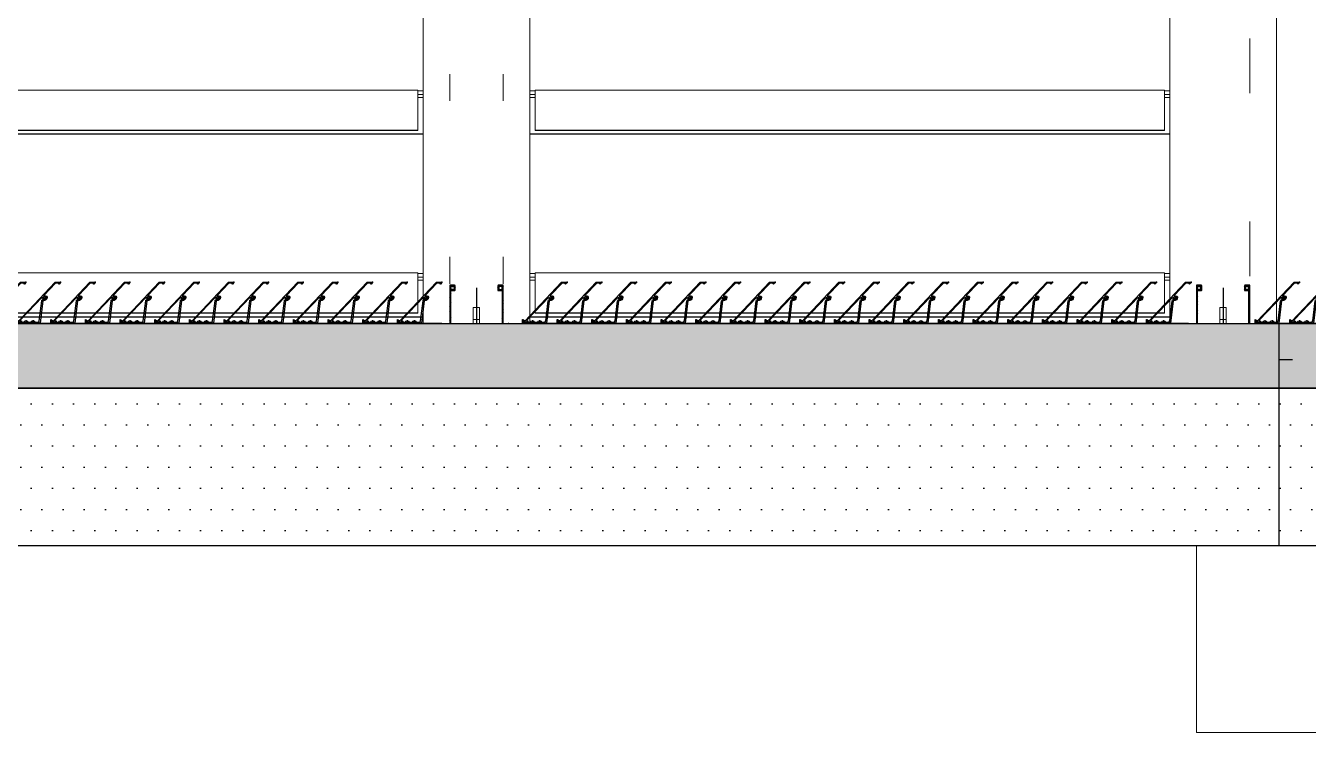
# Model space of a CAD drawing. Header units: millimetres. Extents: x 3774 to 718460, y -768339 to 192544.
# Drawn here: x 374401 to 376807, y -721659 to -720333 of the extents above; entities that cross this region are included whole.
import ezdxf

# ---------------------------------------------------------------- set-up
doc = ezdxf.new("R2010")
doc.units = ezdxf.units.MM
doc.set_wipeout_variables(frame=1)
for name, pattern in [('CENTER', [50.8, 31.75, -6.35, 6.35, -6.35]), ('XKITLINE00', [0]), ('XKITLINE02', [4, 2, -2])]:
    doc.linetypes.add(name, pattern=pattern)
for name, color, linetype in [('010 - ASPG_ACCESSORIES_MAIN_COLOR_1', 7, 'Continuous'), ('010 - ASPG_EXTR_DEF_SUB', 7, 'Continuous'), ('010 - ASPG_EXTR_MAIN_COLOR_2', 7, 'Continuous'), ('010 - ASPG_FASTERN_DEF_SUB', 7, 'Continuous'), ('010 - ASPG_FLASHING_MAIN_COLOR_2', 7, 'Continuous'), ('010 - ASPG_FLASHING_MAIN_COLOR_4', 7, 'Continuous'), ('010 - ASPG_FLASHING_WIPEOUT_', 7, 'Continuous'), ('010 - ASPG_FRAMING_CUT_COLOR_4', 7, 'Continuous'), ('010 - ASPG_FRAMING_DEF_SUB', 7, 'Continuous'), ('010 - ASPG_FRAMING_HATCH_', 7, 'Continuous'), ('010 - ASPG_FRAMING_MAIN_COLOR_2', 7, 'Continuous'), ('010 - ASPG_FRAMING_SUB_COLOR_2', 7, 'Continuous'), ('010 - ASPG_FRAMING_WIPEOUT_', 7, 'Continuous'), ('BOLT & SCREW', 7, 'Continuous'), ('Center Line', 7, 'CENTER')]:
    doc.layers.add(name, color=color, linetype=linetype)
for name, color, linetype, lineweight in [('12-GRID', 7, 'CENTER', 13), ('A-CANOPY', 7, 'Continuous', 25), ('Bolt', 7, 'Continuous', 0), ('Part', 7, 'Continuous', 0), ('SCREW', 7, 'Continuous', 5)]:
    doc.layers.add(name, color=color, linetype=linetype, lineweight=lineweight)
pattern_1 = [(270, (1257419.24324, -520041.6224), (0.65495992507, -1.1344238721), [0.7562825814, -1.5125651628]), (30, (1257419.24324, -520041.6224), (0.65495992936, 1.1344238696), [0.7562825814, -1.5125651628]), (330, (1257419.24324, -520041.6224), (1.30991985442, -2.48e-09), [-1.5125651628, 0.7562825814])]
pattern_2 = [(315, (1257419.4929, -520021.6224), (1.3369313545, 1.3369313545), []), (45, (1257419.4929, -520021.6224), (-1.3369313545, 1.3369313545), [])]
pattern_3 = [(270, (1257419.4425, -520043.9224), (0.65495992507, -1.1344238721), [0.7562825814, -1.5125651628]), (30, (1257419.4425, -520043.9224), (0.65495992936, 1.1344238696), [0.7562825814, -1.5125651628]), (330, (1257419.4425, -520043.9224), (1.30991985442, -2.48e-09), [-1.5125651628, 0.7562825814])]
pattern_4 = [(315, (1257419.1929, -520023.9224), (1.3369313545, 1.3369313545), []), (45, (1257419.1929, -520023.9224), (-1.3369313545, 1.3369313545), [])]
pattern_5 = [(0, (0, 0), (3.96875, 7.9375), [0, -7.9375])]
pattern_6 = [(0, (0, 0), (19.84375, 39.6875), [0, -39.6875])]

# ---------------------------------------------------------------- blocks, each defined once
blk = doc.blocks.new('*A302912')
at = {"layer": 'Part', "color": 7, "linetype": 'XKITLINE00', "lineweight": 0}
for p, q in [((1986.679922, -58.296001), (1985.879922, -58.296001)), ((1985.879922, -58.296001), (1985.879922, -58.360001)), ((1986.679922, -58.360001), (1986.679922, -58.296001)), ((1985.879922, -58.360001), (1986.255922, -58.360001)), ((1986.255922, -58.360001), (1986.255922, -59.032001)), ((1986.303922, -58.360001), (1986.679922, -58.360001)), ((1986.303922, -59.032001), (1986.303922, -58.360001)), ((1986.255922, -59.032001), (1985.879922, -59.032001)), ((1985.879922, -59.032001), (1985.879922, -59.096001)), ((1986.679922, -59.032001), (1986.303922, -59.032001)), ((1986.679922, -59.096001), (1986.679922, -59.032001)), ((1985.879922, -59.096001), (1986.679922, -59.096001))]:
    blk.add_line(p, q, dxfattribs=at)
blk = doc.blocks.new('*A322914')
at = {"layer": 'A-CANOPY', "color": 7, "linetype": 'XKITLINE00', "lineweight": 0}
for p, q in [((1978.683035, -55.608485), (1978.760005, -55.608485)), ((1978.760005, -55.598018), (1988.200005, -55.598018)), ((1978.760005, -56.201382), (1978.760005, -55.598018)), ((1988.200005, -55.598018), (1988.200005, -56.201382)), ((1988.200005, -55.608485), (1988.283035, -55.608485)), ((1978.683035, -55.660414), (1978.760005, -55.660414)), ((1978.683035, -55.708563), (1978.760005, -55.708563)), ((1988.200005, -55.660414), (1988.283035, -55.660414)), ((1988.200005, -55.708563), (1988.283035, -55.708563)), ((1978.683035, -56.255812), (1988.283035, -56.255812)), ((1978.683035, -56.259999), (1988.283035, -56.259999)), ((1978.760005, -56.197195), (1988.200005, -56.197195)), ((1988.200005, -56.201382), (1978.760005, -56.201382))]:
    blk.add_line(p, q, dxfattribs=at)
blk = doc.blocks.new('*A332915')
at = {"layer": 'A-CANOPY', "color": 7, "linetype": 'XKITLINE00', "lineweight": 0}
for p, q in [((1966.683035, -55.608485), (1966.760005, -55.608485)), ((1966.760005, -55.598018), (1977.000005, -55.598018)), ((1966.760005, -56.201382), (1966.760005, -55.598018)), ((1977.000005, -55.598018), (1977.000005, -56.201382)), ((1977.000005, -55.608485), (1977.083035, -55.608485)), ((1966.683035, -55.660414), (1966.760005, -55.660414)), ((1966.683035, -55.708563), (1966.760005, -55.708563)), ((1977.000005, -55.660414), (1977.083035, -55.660414)), ((1977.000005, -55.708563), (1977.083035, -55.708563)), ((1966.683035, -56.255812), (1977.083035, -56.255812)), ((1966.683035, -56.259999), (1977.083035, -56.259999)), ((1966.760005, -56.197195), (1977.000005, -56.197195)), ((1977.000005, -56.201382), (1966.760005, -56.201382))]:
    blk.add_line(p, q, dxfattribs=at)
blk = doc.blocks.new('*A342916')
at = {"layer": 'A-CANOPY', "color": 7, "linetype": 'XKITLINE00', "lineweight": 0}
for p, q in [((1966.683035, -52.864325), (1966.760005, -52.864325)), ((1966.760005, -52.853858), (1977.000005, -52.853858)), ((1966.760005, -53.457222), (1966.760005, -52.853858)), ((1977.000005, -52.853858), (1977.000005, -53.457222)), ((1977.000005, -52.864325), (1977.083035, -52.864325)), ((1966.683035, -52.916254), (1966.760005, -52.916254)), ((1966.683035, -52.964403), (1966.760005, -52.964403)), ((1977.000005, -52.916254), (1977.083035, -52.916254)), ((1977.000005, -52.964403), (1977.083035, -52.964403)), ((1966.760005, -53.453035), (1977.000005, -53.453035)), ((1977.000005, -53.457222), (1966.760005, -53.457222)), ((1966.683035, -53.511652), (1977.083035, -53.511652)), ((1966.683035, -53.515839), (1977.083035, -53.515839))]:
    blk.add_line(p, q, dxfattribs=at)
blk = doc.blocks.new('*A352917')
at = {"layer": 'A-CANOPY', "color": 7, "linetype": 'XKITLINE00', "lineweight": 0}
for p, q in [((1978.683035, -52.864325), (1978.760005, -52.864325)), ((1978.760005, -52.853858), (1988.200005, -52.853858)), ((1978.760005, -53.457222), (1978.760005, -52.853858)), ((1988.200005, -52.853858), (1988.200005, -53.457222)), ((1988.200005, -52.864325), (1988.283035, -52.864325)), ((1978.683035, -52.916254), (1978.760005, -52.916254)), ((1978.683035, -52.964403), (1978.760005, -52.964403)), ((1988.200005, -52.916254), (1988.283035, -52.916254)), ((1988.200005, -52.964403), (1988.283035, -52.964403)), ((1978.760005, -53.453035), (1988.200005, -53.453035)), ((1988.200005, -53.457222), (1978.760005, -53.457222)), ((1978.683035, -53.511652), (1988.283035, -53.511652)), ((1978.683035, -53.515839), (1988.283035, -53.515839))]:
    blk.add_line(p, q, dxfattribs=at)
blk = doc.blocks.new('*A362918')
at = {"layer": 'A-CANOPY', "color": 7, "linetype": 'XKITLINE00', "lineweight": 0}
for p, q in [((1977.832005, -57.095988), (1977.832005, -56.115017)), ((1977.832005, -56.115017), (1977.928005, -56.115017)), ((1977.928005, -56.115017), (1977.928005, -57.095988)), ((1977.832005, -56.295988), (1977.928005, -56.295988))]:
    blk.add_line(p, q, dxfattribs=at)
blk = doc.blocks.new('*A372919')
at = {"layer": 'A-CANOPY', "color": 7, "linetype": 'XKITLINE00', "lineweight": 0}
for p, q in [((1976.799973, -57.295988), (1976.799973, -57.095988)), ((1976.799973, -57.095988), (1978.959973, -57.095988)), ((1978.959973, -57.295988), (1978.959973, -57.095988))]:
    blk.add_line(p, q, dxfattribs=at)
blk = doc.blocks.new('*A382920')
at = {"layer": 'A-CANOPY'}
for points in [[(1977.204, -57.296), (1977.204, -57.096), (1977.356, -57.096), (1977.356, -57.296)], [(1978.404, -57.296), (1978.404, -57.096), (1978.556, -57.096), (1978.556, -57.296)], [(1977.204, -58.896), (1977.204, -58.848), (1977.356, -58.848), (1977.356, -58.896)], [(1978.404, -58.896), (1978.404, -58.848), (1978.556, -58.848), (1978.556, -58.896)]]:
    blk.add_hatch(color=7, dxfattribs=at).paths.add_polyline_path(points, flags=17)
at = {"layer": 'A-CANOPY', "color": 7, "linetype": 'XKITLINE00', "lineweight": 0}
for p, q in [((1977.28, -58.98), (1977.28, -56.816)), ((1978.48, -58.98), (1978.48, -56.816)), ((1977.204, -57.296), (1977.204, -57.096)), ((1977.356, -57.296), (1977.356, -57.096)), ((1978.404, -57.296), (1978.404, -57.096)), ((1978.556, -57.296), (1978.556, -57.096)), ((1977.204, -58.896), (1977.204, -58.848)), ((1977.356, -58.896), (1977.356, -58.848)), ((1978.404, -58.896), (1978.404, -58.848)), ((1978.556, -58.896), (1978.556, -58.848))]:
    blk.add_line(p, q, dxfattribs=at)
at = {"layer": 'A-CANOPY', "color": 7, "linetype": 'XKITLINE02', "lineweight": 0}
for p, q in [((1977.28, -58.98), (1977.28, -56.816)), ((1978.48, -58.98), (1978.48, -56.816)), ((1977.204, -57.296), (1977.204, -57.096)), ((1977.356, -57.296), (1977.356, -57.096)), ((1978.404, -57.296), (1978.404, -57.096)), ((1978.556, -57.296), (1978.556, -57.096)), ((1977.204, -58.896), (1977.204, -58.848)), ((1977.356, -58.896), (1977.356, -58.848)), ((1978.404, -58.896), (1978.404, -58.848)), ((1978.556, -58.896), (1978.556, -58.848))]:
    blk.add_line(p, q, dxfattribs=at)
blk = doc.blocks.new('*A392921')
at = {"layer": 'A-CANOPY', "color": 7, "linetype": 'XKITLINE02', "lineweight": 0}
for p, q in [((1978.280005, -55.738488), (1978.280005, -55.355646)), ((1978.280005, -55.759283), (1978.280005, -55.376441))]:
    blk.add_line(p, q, dxfattribs=at)
blk = doc.blocks.new('*A402922')
at = {"layer": 'A-CANOPY', "color": 7, "linetype": 'XKITLINE02', "lineweight": 0}
for p, q in [((1977.479995, -55.738488), (1977.479995, -55.355646)), ((1977.479995, -55.759283), (1977.479995, -55.376441))]:
    blk.add_line(p, q, dxfattribs=at)
blk = doc.blocks.new('*A412923')
at = {"layer": 'A-CANOPY', "color": 7, "linetype": 'XKITLINE02', "lineweight": 0}
for p, q in [((1977.479995, -52.994328), (1977.479995, -52.611486)), ((1977.479995, -53.015123), (1977.479995, -52.632281))]:
    blk.add_line(p, q, dxfattribs=at)
blk = doc.blocks.new('*A422924')
at = {"layer": 'A-CANOPY', "color": 7, "linetype": 'XKITLINE02', "lineweight": 0}
for p, q in [((1978.280005, -52.994328), (1978.280005, -52.611486)), ((1978.280005, -53.015123), (1978.280005, -52.632281))]:
    blk.add_line(p, q, dxfattribs=at)
blk = doc.blocks.new('*A432925')
at = {"layer": 'A-CANOPY', "color": 7, "linetype": 'XKITLINE00', "lineweight": 0}
for p, q in [((1989.032005, -57.095988), (1989.032005, -56.115017)), ((1989.032005, -56.115017), (1989.128005, -56.115017)), ((1989.128005, -56.115017), (1989.128005, -57.095988)), ((1989.032005, -56.295988), (1989.128005, -56.295988))]:
    blk.add_line(p, q, dxfattribs=at)
blk = doc.blocks.new('*A442926')
at = {"layer": 'A-CANOPY', "color": 7, "linetype": 'XKITLINE00', "lineweight": 0}
for p, q in [((1987.999973, -57.295988), (1987.999973, -57.095988)), ((1987.999973, -57.095988), (1990.159973, -57.095988)), ((1990.159973, -57.295988), (1990.159973, -57.095988))]:
    blk.add_line(p, q, dxfattribs=at)
blk = doc.blocks.new('*A452927')
at = {"layer": 'A-CANOPY'}
for points in [[(1988.404, -57.296), (1988.404, -57.096), (1988.556, -57.096), (1988.556, -57.296)], [(1989.604, -57.296), (1989.604, -57.096), (1989.756, -57.096), (1989.756, -57.296)], [(1988.404, -58.896), (1988.404, -58.848), (1988.556, -58.848), (1988.556, -58.896)], [(1989.604, -58.896), (1989.604, -58.848), (1989.756, -58.848), (1989.756, -58.896)]]:
    blk.add_hatch(color=7, dxfattribs=at).paths.add_polyline_path(points, flags=17)
at = {"layer": 'A-CANOPY', "color": 7, "linetype": 'XKITLINE00', "lineweight": 0}
for p, q in [((1988.48, -58.98), (1988.48, -56.816)), ((1989.68, -58.98), (1989.68, -56.816)), ((1988.404, -57.296), (1988.404, -57.096)), ((1988.556, -57.296), (1988.556, -57.096)), ((1989.604, -57.296), (1989.604, -57.096)), ((1989.756, -57.296), (1989.756, -57.096)), ((1988.404, -58.896), (1988.404, -58.848)), ((1988.556, -58.896), (1988.556, -58.848)), ((1989.604, -58.896), (1989.604, -58.848)), ((1989.756, -58.896), (1989.756, -58.848))]:
    blk.add_line(p, q, dxfattribs=at)
at = {"layer": 'A-CANOPY', "color": 7, "linetype": 'XKITLINE02', "lineweight": 0}
for p, q in [((1988.48, -58.98), (1988.48, -56.816)), ((1989.68, -58.98), (1989.68, -56.816)), ((1988.404, -57.296), (1988.404, -57.096)), ((1988.556, -57.296), (1988.556, -57.096)), ((1989.604, -57.296), (1989.604, -57.096)), ((1989.756, -57.296), (1989.756, -57.096)), ((1988.404, -58.896), (1988.404, -58.848)), ((1988.556, -58.896), (1988.556, -58.848)), ((1989.604, -58.896), (1989.604, -58.848)), ((1989.756, -58.896), (1989.756, -58.848))]:
    blk.add_line(p, q, dxfattribs=at)
blk = doc.blocks.new('*A462928')
at = {"layer": 'A-CANOPY', "color": 7, "linetype": 'XKITLINE02', "lineweight": 0}
for p, q in [((1989.479995, -55.623222), (1989.479995, -54.824304)), ((1989.479995, -55.644017), (1989.479995, -54.845099))]:
    blk.add_line(p, q, dxfattribs=at)
blk = doc.blocks.new('*A472929')
at = {"layer": 'A-CANOPY', "color": 7, "linetype": 'XKITLINE02', "lineweight": 0}
for p, q in [((1989.479995, -52.879062), (1989.479995, -52.080144)), ((1989.479995, -52.899857), (1989.479995, -52.100939))]:
    blk.add_line(p, q, dxfattribs=at)
blk = doc.blocks.new('*A1423024')
at = {"layer": 'A-CANOPY', "color": 7, "linetype": 'XKITLINE00', "lineweight": 0}
for p, q in [((1988.283035, -57.095988), (1988.283035, -43.26704)), ((1989.883035, -43.26704), (1988.283035, -43.26704)), ((1989.883035, -57.095988), (1989.883035, -43.26704))]:
    blk.add_line(p, q, dxfattribs=at)
blk = doc.blocks.new('*A1433025')
at = {"layer": 'A-CANOPY', "color": 7, "linetype": 'XKITLINE00', "lineweight": 0}
for p, q in [((1977.083035, -57.095988), (1977.083035, -43.26704)), ((1978.683035, -43.26704), (1977.083035, -43.26704)), ((1978.683035, -57.095988), (1978.683035, -43.26704))]:
    blk.add_line(p, q, dxfattribs=at)
blk = doc.blocks.new('*A4953377')
at = {"layer": 'Part', "color": 7, "linetype": 'XKITLINE00', "lineweight": 0}
for p, q in [((1991.08, -58.895973), (1988.68, -58.895973)), ((1988.68, -58.895973), (1988.68, -62.495973)), ((1991.08, -62.495973), (1991.08, -58.895973)), ((1988.68, -62.495973), (1991.08, -62.495973))]:
    blk.add_line(p, q, dxfattribs=at)
blk = doc.blocks.new('*A5313413')
at = {"layer": 'Part', "color": 7, "linetype": 'XKITLINE00', "lineweight": 0}
for p, q in [((2000.839999, -57.295994), (1967.240007, -57.296001)), ((1967.240007, -57.360001), (2000.839999, -57.359994)), ((1967.240007, -58.232001), (2000.84, -58.231994)), ((1969.879922, -58.296), (1985.879922, -58.295997)), ((1986.679922, -58.295997), (1998.679922, -58.295994))]:
    blk.add_line(p, q, dxfattribs=at)
blk = doc.blocks.new('*A5453427')
at = {"layer": 'Part', "color": 7, "linetype": 'XKITLINE00', "lineweight": 0}
for p, q in [((1985.399922, -58.295997), (1985.399922, -59.176001)), ((1987.159922, -59.176001), (1987.159922, -58.295997)), ((1985.399922, -59.176001), (1987.159922, -59.176001))]:
    blk.add_line(p, q, dxfattribs=at)
blk = doc.blocks.new('*A5463428')
at = {"layer": 'Part', "color": 7, "linetype": 'XKITLINE00', "lineweight": 0}
for p, q in [((1985.239922, -59.336001), (1985.239922, -58.295997)), ((1987.319922, -58.295997), (1987.319922, -59.336001)), ((1985.399922, -59.176001), (1985.239922, -59.336001)), ((1987.319922, -59.336001), (1987.159922, -59.176001)), ((1987.319922, -59.336001), (1985.239922, -59.336001))]:
    blk.add_line(p, q, dxfattribs=at)
blk = doc.blocks.new('*A5473429')
at = {"layer": 'Part', "color": 7, "linetype": 'XKITLINE00', "lineweight": 0}
for p, q in [((1986.783922, -58.456001), (1986.303922, -58.456001)), ((1986.343922, -58.936001), (1986.343922, -58.456001)), ((1986.783922, -58.936001), (1986.783922, -58.456001)), ((1986.303922, -58.936001), (1986.783922, -58.936001))]:
    blk.add_line(p, q, dxfattribs=at)
blk = doc.blocks.new('*A5483430')
at = {"layer": 'Bolt'}
for points in [[(1986.256, -58.64), (1986.304, -58.64), (1986.304, -58.752), (1986.256, -58.752)], [(1986.304, -58.54), (1986.344, -58.54), (1986.344, -58.852), (1986.304, -58.852)]]:
    blk.add_hatch(color=7, dxfattribs=at).paths.add_polyline_path(points, flags=17)
at = {"layer": 'Bolt', "color": 7, "linetype": 'XKITLINE00', "lineweight": 0}
for p, q in [((1986.256, -58.64), (1986.304, -58.64)), ((1986.304, -58.54), (1986.344, -58.54)), ((1986.193, -58.696), (1986.536, -58.696)), ((1986.256, -58.752), (1986.304, -58.752)), ((1986.304, -58.852), (1986.344, -58.852))]:
    blk.add_line(p, q, dxfattribs=at)
blk = doc.blocks.new('*A5493431')
at = {"layer": 'Bolt'}
for points in [[(1985.661, -58.868), (1985.64, -58.872), (1985.618, -58.868), (1985.6, -58.856), (1985.588, -58.837), (1985.584, -58.816), (1985.584, -58.576), (1985.588, -58.555), (1985.6, -58.536), (1985.618, -58.524), (1985.64, -58.52), (1985.661, -58.524), (1985.68, -58.536), (1985.692, -58.555), (1985.696, -58.576), (1985.696, -58.816), (1985.692, -58.837), (1985.68, -58.856)], [(1986.941, -58.868), (1986.92, -58.872), (1986.898, -58.868), (1986.88, -58.856), (1986.868, -58.837), (1986.864, -58.816), (1986.864, -58.576), (1986.868, -58.555), (1986.88, -58.536), (1986.898, -58.524), (1986.92, -58.52), (1986.941, -58.524), (1986.96, -58.536), (1986.972, -58.555), (1986.976, -58.576), (1986.976, -58.816), (1986.972, -58.837), (1986.96, -58.856)]]:
    blk.add_hatch(color=7, dxfattribs=at).paths.add_polyline_path(points, flags=17)
at = {"layer": 'Bolt', "color": 7, "linetype": 'XKITLINE00', "lineweight": 0}
for p, q in [((1985.64, -58.584), (1985.64, -58.808)), ((1986.92, -58.584), (1986.92, -58.808)), ((1985.752, -58.696), (1985.528, -58.696)), ((1987.032, -58.696), (1986.808, -58.696))]:
    blk.add_line(p, q, dxfattribs=at)
blk = doc.blocks.new('*A5513433')
at = {"layer": 'Bolt'}
for points in [[(1985.985, -57.805), (1985.988, -57.795), (1985.993, -57.785), (1986, -57.776), (1986.009, -57.769), (1986.018, -57.764), (1986.029, -57.761), (1986.04, -57.76), (1986.051, -57.761), (1986.061, -57.764), (1986.071, -57.769), (1986.08, -57.776), (1986.086, -57.785), (1986.092, -57.795), (1986.095, -57.805), (1986.096, -57.816), (1986.095, -57.827), (1986.092, -57.837), (1986.086, -57.847), (1986.08, -57.856), (1986.071, -57.863), (1986.061, -57.868), (1986.051, -57.871), (1986.04, -57.872), (1986.029, -57.871), (1986.018, -57.868), (1986.009, -57.863), (1986, -57.856), (1985.993, -57.847), (1985.988, -57.837), (1985.985, -57.827), (1985.984, -57.816)], [(1986.465, -57.805), (1986.468, -57.795), (1986.473, -57.785), (1986.48, -57.776), (1986.489, -57.769), (1986.498, -57.764), (1986.509, -57.761), (1986.52, -57.76), (1986.531, -57.761), (1986.541, -57.764), (1986.551, -57.769), (1986.56, -57.776), (1986.566, -57.785), (1986.572, -57.795), (1986.575, -57.805), (1986.576, -57.816), (1986.575, -57.827), (1986.572, -57.837), (1986.566, -57.847), (1986.56, -57.856), (1986.551, -57.863), (1986.541, -57.868), (1986.531, -57.871), (1986.52, -57.872), (1986.509, -57.871), (1986.498, -57.868), (1986.489, -57.863), (1986.48, -57.856), (1986.473, -57.847), (1986.468, -57.837), (1986.465, -57.827), (1986.464, -57.816)]]:
    blk.add_hatch(color=7, dxfattribs=at).paths.add_polyline_path(points, flags=17)
at = {"layer": 'Bolt', "color": 7, "linetype": 'XKITLINE00', "lineweight": 0}
for p, q in [((1986.04, -57.928), (1986.04, -57.704)), ((1986.52, -57.928), (1986.52, -57.704)), ((1985.928, -57.816), (1986.152, -57.816)), ((1986.408, -57.816), (1986.632, -57.816))]:
    blk.add_line(p, q, dxfattribs=at)
blk = doc.blocks.new('W-1-PP19-SE-ENT3_20260407-084553_PP19_ENT3_LOPL')
at = {"color": 7, "lineweight": 0, "xscale": 125, "yscale": 125, "zscale": 125}
for name in ['*A1433025', '*A1423024', '*A472929', '*A412923', '*A422924', '*A342916', '*A352917', '*A462928', '*A402922', '*A392921', '*A332915', '*A322914', '*A362918', '*A432925', '*A382920', '*A452927', '*A372919', '*A442926', '*A5313413', '*A5513433', '*A5463428', '*A5453427', '*A302912', '*A5473429', '*A5493431', '*A5483430', '*A4953377']:
    blk.add_blockref(name, (-226235, 11475), dxfattribs=at)
blk = doc.blocks.new('*U8441')
at = {"layer": '12-GRID', "color": 7, "linetype": 'CENTER'}
for p, q in [((0, -6.2), (0, 2.2)), ((-4.2, -2), (4.2, -2))]:
    blk.add_line(p, q, dxfattribs=at)
at = {"layer": 'BOLT & SCREW', "color": 7}
for p, q in [((-0.6, -1.8), (-1.8, -1.6)), ((-0.6, -2.2), (-1.8, -2.4)), ((-0.5, -1.8), (-0.9, -1.6)), ((-0.5, -2.2), (-0.9, -2.4)), ((-0.2, -1.4), (-0.4, -0.2)), ((-0.2, -1.5), (-0.4, -1.1)), ((-0.2, -2.5), (-0.4, -2.9)), ((-0.2, -2.6), (-0.4, -3.8)), ((0.2, -1.4), (0.4, -0.2)), ((0.2, -1.5), (0.4, -1.1)), ((0.4, -2.9), (0.2, -2.5)), ((0.2, -2.6), (0.4, -3.8)), ((0.5, -1.8), (0.9, -1.6)), ((0.5, -2.2), (0.9, -2.4)), ((0.6, -1.8), (1.8, -1.6)), ((0.6, -2.2), (1.8, -2.4))]:
    blk.add_line(p, q, dxfattribs=at)
for points in [[(-1.8, -1.6), (-0.9, -1.6, 0.414214), (-0.4, -1.1), (-0.4, -0.2), (0.4, -0.2), (0.4, -1.1, 0.414214), (0.9, -1.6), (1.8, -1.6), (1.8, -2.4), (0.9, -2.4, 0.414214), (0.4, -2.9), (0.4, -3.8), (-0.4, -3.8), (-0.4, -2.9, 0.414214), (-0.9, -2.4), (-1.8, -2.4)], [(0.2, -2.5, -0.414214), (0.5, -2.2), (0.6, -2.2), (0.6, -1.8), (0.5, -1.8, -0.414214), (0.2, -1.5), (0.2, -1.4), (-0.2, -1.4), (-0.2, -1.5, -0.414214), (-0.5, -1.8), (-0.6, -1.8), (-0.6, -2.2), (-0.5, -2.2, -0.414214), (-0.2, -2.5), (-0.2, -2.6), (0.2, -2.6)]]:
    blk.add_lwpolyline(points, format="xyb", close=True, dxfattribs=at)
blk.add_circle((0, -2), 3.5, dxfattribs=at)
blk = doc.blocks.new('000_ASPG_TYP_FILES_20260218-010703_FRAME_EXTR_')
at = {"layer": '010 - ASPG_FRAMING_HATCH_'}
h = blk.add_hatch(dxfattribs=at)
h.set_pattern_fill('ANSI32', scale=0.1, angle=180)
edge = h.paths.add_edge_path()
edge.add_line((2, 16), (2, 2))
edge.add_line((2, 2), (39.7, 2))
edge.add_arc((39.7, 1.7), 0.3, 0, 90, ccw=False)
edge.add_line((40, 1.7), (40, 0.3))
edge.add_arc((39.7, 0.3), 0.3, -90, 0, ccw=False)
edge.add_line((39.7, 0), (0.3, 0))
edge.add_arc((0.3, 0.3), 0.3, 180, 270, ccw=False)
edge.add_line((0, 0.3), (0, 17.7))
edge.add_arc((0.3, 17.7), 0.3, 90, 180, ccw=False)
edge.add_line((0.3, 18), (22.6, 18))
edge.add_arc((22.6, 18.5), 0.5, 270, 380.2095)
edge.add_arc((26.2, 19.8), 3.35, 182.0638, 200.2095, ccw=False)
edge.add_arc((23.6, 19.7), 0.76, 2.0638, 182.0638, ccw=False)
edge.add_arc((26.2, 19.8), 1.83, 182.0638, 447.9362)
edge.add_arc((26.3, 22.4), 0.76, 87.9362, 267.9362, ccw=False)
edge.add_arc((26.2, 19.8), 3.35, 69.7905, 87.9362, ccw=False)
edge.add_arc((27.5, 23.4), 0.5, 249.7905, 360)
edge.add_line((28, 23.4), (28, 26.7))
edge.add_line((28, 26.7), (28.5, 27.2))
edge.add_line((28.5, 27.2), (28, 27.7))
edge.add_line((28, 27.7), (28, 38.6))
edge.add_line((28, 38.6), (28.5, 39.1))
edge.add_line((28.5, 39.1), (28, 39.6))
edge.add_line((28, 39.6), (28, 42.9))
edge.add_arc((27.5, 42.9), 0.5, 0, 110.2095)
edge.add_arc((26.2, 46.5), 3.35, 272.0638, 290.2095, ccw=False)
edge.add_arc((26.3, 43.9), 0.76, 92.0638, 272.0638, ccw=False)
edge.add_arc((26.2, 46.5), 1.83, 272.0638, 537.9362)
edge.add_arc((23.6, 46.6), 0.76, 177.9362, 357.9362, ccw=False)
edge.add_arc((26.2, 46.5), 3.35, 159.7905, 177.9362, ccw=False)
edge.add_arc((22.6, 47.8), 0.5, 339.7905, 450)
edge.add_line((22.6, 48.3), (0.3, 48.3))
edge.add_arc((0.3, 48.6), 0.3, 180, 270, ccw=False)
edge.add_line((0, 48.6), (0, 60))
edge.add_arc((0.3, 60), 0.3, 90, 180, ccw=False)
edge.add_line((0.3, 60.3), (5, 60.3))
edge.add_line((5, 60.3), (5, 65))
edge.add_arc((5.3, 65), 0.3, 90, 180, ccw=False)
edge.add_line((5.3, 65.3), (30, 65.3))
edge.add_line((30, 65.3), (30, 63.6))
edge.add_arc((29.7, 63.6), 0.3, -90, 0, ccw=False)
edge.add_line((29.7, 63.3), (7.3, 63.3))
edge.add_arc((7.3, 63), 0.3, 90, 180)
edge.add_line((7, 63), (7, 58.3))
edge.add_line((7, 58.3), (2.3, 58.3))
edge.add_arc((2.3, 58), 0.3, 90, 180)
edge.add_line((2, 58), (2, 50.6))
edge.add_arc((2.3, 50.6), 0.3, 180, 270)
edge.add_line((2.3, 50.3), (29.7, 50.3))
edge.add_arc((29.7, 50), 0.3, 0, 90, ccw=False)
edge.add_line((30, 50), (30, 26.7))
edge.add_line((30, 26.7), (30, 16.3))
edge.add_arc((29.7, 16.3), 0.3, -90, 0, ccw=False)
edge.add_line((29.7, 16), (2, 16))
at = {"layer": '010 - ASPG_FRAMING_CUT_COLOR_4', "color": 7}
blk.add_lwpolyline([(2, 16), (2, 2), (39.7, 2, -0.414214), (40, 1.7), (40, 0.3, -0.414214), (39.7, 0), (0.3, 0, -0.414214), (0, 0.3), (0, 17.7, -0.414214), (0.3, 18), (22.6, 18, 0.52173), (23, 18.7, -0.079342), (22.8, 19.7, -1), (24.3, 19.8, 2.296346), (26.2, 21.7, -1), (26.3, 23.2, -0.079342), (27.3, 23, 0.52173), (28, 23.4), (28, 26.7), (28.5, 27.2), (28, 27.7), (28, 38.6), (28.5, 39.1), (28, 39.6), (28, 42.9, 0.52173), (27.3, 43.3, -0.079342), (26.3, 43.1, -1), (26.2, 44.6, 2.296346), (24.3, 46.5, -1), (22.8, 46.6, -0.079342), (23, 47.6, 0.52173), (22.6, 48.3), (0.3, 48.3, -0.414214), (0, 48.6), (0, 60, -0.414214), (0.3, 60.3), (5, 60.3), (5, 65, -0.414214), (5.3, 65.3), (30, 65.3), (30, 63.6, -0.414214), (29.7, 63.3), (7.3, 63.3, 0.414214), (7, 63), (7, 58.3), (2.3, 58.3, 0.414214), (2, 58), (2, 50.6, 0.414214), (2.3, 50.3), (29.7, 50.3, -0.414214), (30, 50), (30, 26.7), (30, 16.3, -0.414214), (29.7, 16)], format="xyb", close=True, dxfattribs=at)
at = {"color": 7}
for p in [(26.2, 48.5), (26.2, 21.8)]:
    blk.add_blockref('*U8441', p, dxfattribs=at)
blk = doc.blocks.new('*U8305')
at = {"layer": '010 - ASPG_FRAMING_HATCH_', "transparency": 33554585}
h = blk.add_hatch(dxfattribs=at)
h.set_pattern_fill('ANSI32', scale=0.25)
edge = h.paths.add_edge_path()
edge.add_line((2, -50), (2, -75))
edge.add_line((2, -75), (0, -75))
edge.add_line((0, -75), (0, -49))
edge.add_arc((1, -49), 1, 90, 180, ccw=False)
edge.add_line((1, -48), (63, -48))
edge.add_arc((63, -47), 1, 270, 360)
edge.add_line((64, -47), (64, 47))
edge.add_arc((63, 47), 1, 0, 90)
edge.add_line((63, 48), (1, 48))
edge.add_arc((1, 49), 1, 180, 270, ccw=False)
edge.add_line((0, 49), (0, 75))
edge.add_line((0, 75), (2, 75))
edge.add_line((2, 75), (2, 50))
edge.add_line((2, 50), (141, 50))
edge.add_line((141, 50), (141, 41))
edge.add_arc((140, 41), 1, 270, 360, ccw=False)
edge.add_line((140, 40), (132, 40))
edge.add_arc((132, 41), 1, 180, 270, ccw=False)
edge.add_line((131, 41), (131, 47))
edge.add_arc((130, 47), 1, 0, 90)
edge.add_line((130, 48), (67, 48))
edge.add_arc((67, 47), 1, 90, 180)
edge.add_line((66, 47), (66, -47))
edge.add_arc((67, -47), 1, 180, 270)
edge.add_line((67, -48), (130, -48))
edge.add_arc((130, -47), 1, 270, 360)
edge.add_line((131, -47), (131, -41))
edge.add_arc((132, -41), 1, 90, 180, ccw=False)
edge.add_line((132, -40), (140, -40))
edge.add_arc((140, -41), 1, 0, 90, ccw=False)
edge.add_line((141, -41), (141, -50))
edge.add_line((141, -50), (2, -50))
h.paths.add_polyline_path([(139, 48), (139, 42), (133, 42), (133, 48)], flags=16)
h.paths.add_polyline_path([(139, -48), (139, -42), (133, -42), (133, -48)], flags=16)
at = {"layer": '010 - ASPG_FRAMING_HATCH_'}
h = blk.add_hatch(dxfattribs=at)
h.set_pattern_fill('ANSI37', scale=0.595498, angle=-90)
h.set_pattern_definition(pattern_4)
edge = h.paths.add_edge_path()
edge.add_ellipse((11.5, 55), major_axis=(0, -5), ratio=0.644482, start_angle=180, end_angle=360, ccw=False)
edge.add_line((11.5, 60), (2, 60))
edge.add_arc((-7.9, 55), 11.1, -26.7963, 26.7963, ccw=False)
edge.add_line((2, 50), (11.5, 50))
h = blk.add_hatch(dxfattribs=at)
h.set_pattern_fill('HONEY', scale=0.238199, angle=-90)
h.set_pattern_definition(pattern_3)
edge = h.paths.add_edge_path()
edge.add_ellipse((11.8, 55), major_axis=(0, -5), ratio=0.644482, start_angle=0, end_angle=360, ccw=False)
h = blk.add_hatch(dxfattribs=at)
h.set_pattern_fill('HONEY', scale=0.238199, angle=-90)
h.set_pattern_definition(pattern_1)
edge = h.paths.add_edge_path()
edge.add_ellipse((57.5, 55), major_axis=(0, -5), ratio=0.644482, start_angle=0, end_angle=360)
h = blk.add_hatch(dxfattribs=at)
h.set_pattern_fill('ANSI37', scale=0.595498, angle=-90)
h.set_pattern_definition(pattern_2)
edge = h.paths.add_edge_path()
edge.add_ellipse((57.8, 55), major_axis=(0, -5), ratio=0.644482, start_angle=0, end_angle=180)
edge.add_line((57.8, 60), (62, 60))
edge.add_arc((62, 60.3), 0.3, -90, 0)
edge.add_line((62.3, 60.3), (62.3, 61))
edge.add_line((62.3, 61), (61.8, 61.5))
edge.add_line((61.8, 61.5), (62.3, 62))
edge.add_line((62.3, 62), (61.8, 62.5))
edge.add_line((61.8, 62.5), (62.3, 63))
edge.add_line((62.3, 63), (61.8, 63.5))
edge.add_line((61.8, 63.5), (62.3, 64))
edge.add_line((62.3, 64), (62.3, 65))
edge.add_line((62.3, 65), (63.3, 65))
edge.add_line((63.3, 65), (63.8, 65.5))
edge.add_line((63.8, 65.5), (64.3, 65))
edge.add_line((64.3, 65), (64.8, 65.5))
edge.add_line((64.8, 65.5), (65.3, 65))
edge.add_line((65.3, 65), (65.8, 65.5))
edge.add_line((65.8, 65.5), (66.3, 65))
edge.add_line((66.3, 65), (67, 65))
edge.add_arc((67, 65.3), 0.3, -90, 0)
edge.add_line((67.3, 65.3), (67.3, 60))
edge.add_arc((77.2, 55), 11.1, 153.2037, 206.7963)
edge.add_line((67.3, 50), (57.8, 50))
h = blk.add_hatch(dxfattribs=at)
h.set_pattern_fill('ANSI37', scale=0.595498, angle=-90)
h.set_pattern_definition(pattern_4)
edge = h.paths.add_edge_path()
edge.add_ellipse((11.5, -55), major_axis=(0, 5), ratio=0.644482, start_angle=0, end_angle=180)
edge.add_line((11.5, -60), (2, -60))
edge.add_arc((-7.9, -55), 11.1, 333.2037, 386.7963)
edge.add_line((2, -50), (11.5, -50))
h = blk.add_hatch(dxfattribs=at)
h.set_pattern_fill('HONEY', scale=0.238199, angle=-90)
h.set_pattern_definition(pattern_3)
edge = h.paths.add_edge_path()
edge.add_ellipse((11.8, -55), major_axis=(0, 5), ratio=0.644482, start_angle=0, end_angle=360)
h = blk.add_hatch(dxfattribs=at)
h.set_pattern_fill('HONEY', scale=0.238199, angle=-90)
h.set_pattern_definition(pattern_1)
edge = h.paths.add_edge_path()
edge.add_ellipse((57.5, -55), major_axis=(0, 5), ratio=0.644482, start_angle=0, end_angle=360, ccw=False)
h = blk.add_hatch(dxfattribs=at)
h.set_pattern_fill('ANSI37', scale=0.595498, angle=-90)
h.set_pattern_definition(pattern_2)
edge = h.paths.add_edge_path()
edge.add_ellipse((57.8, -55), major_axis=(0, 5), ratio=0.644482, start_angle=180, end_angle=360, ccw=False)
edge.add_line((57.8, -60), (62, -60))
edge.add_arc((62, -60.3), 0.3, 360, 450, ccw=False)
edge.add_line((62.3, -60.3), (62.3, -61))
edge.add_line((62.3, -61), (61.8, -61.5))
edge.add_line((61.8, -61.5), (62.3, -62))
edge.add_line((62.3, -62), (61.8, -62.5))
edge.add_line((61.8, -62.5), (62.3, -63))
edge.add_line((62.3, -63), (61.8, -63.5))
edge.add_line((61.8, -63.5), (62.3, -64))
edge.add_line((62.3, -64), (62.3, -65))
edge.add_line((62.3, -65), (63.3, -65))
edge.add_line((63.3, -65), (63.8, -65.5))
edge.add_line((63.8, -65.5), (64.3, -65))
edge.add_line((64.3, -65), (64.8, -65.5))
edge.add_line((64.8, -65.5), (65.3, -65))
edge.add_line((65.3, -65), (65.8, -65.5))
edge.add_line((65.8, -65.5), (66.3, -65))
edge.add_line((66.3, -65), (67, -65))
edge.add_arc((67, -65.3), 0.3, 360, 450, ccw=False)
edge.add_line((67.3, -65.3), (67.3, -60))
edge.add_arc((77.2, -55), 11.1, 153.2037, 206.7963, ccw=False)
edge.add_line((67.3, -50), (57.8, -50))
at = {"layer": '010 - ASPG_FASTERN_DEF_SUB', "color": 7}
blk.add_point((0, 0), dxfattribs=at)
at = {"layer": '010 - ASPG_FRAMING_CUT_COLOR_4', "color": 7}
blk.add_lwpolyline([(2, -50), (2, -75), (0, -75), (0, -49, -0.414214), (1, -48), (63, -48, 0.414214), (64, -47), (64, 47, 0.414214), (63, 48), (1, 48, -0.414214), (0, 49), (0, 75), (2, 75), (2, 50), (141, 50), (141, 41, -0.414214), (140, 40), (132, 40, -0.414214), (131, 41), (131, 47, 0.414214), (130, 48), (67, 48, 0.414214), (66, 47), (66, -47, 0.414214), (67, -48), (130, -48, 0.414214), (131, -47), (131, -41, -0.414214), (132, -40), (140, -40, -0.414214), (141, -41), (141, -50)], format="xyb", close=True, dxfattribs=at)
for points in [[(139, 48), (139, 42), (133, 42), (133, 48)], [(139, -48), (139, -42), (133, -42), (133, -48)]]:
    blk.add_lwpolyline(points, close=True, dxfattribs=at)
at = {"layer": '010 - ASPG_FRAMING_DEF_SUB', "color": 7, "transparency": 33554508}
blk.add_line((136.5, 0), (-4.5, 0), dxfattribs=at)
at = {"layer": '010 - ASPG_FRAMING_DEF_SUB', "color": 7, "transparency": 33554457}
for points in [[(2, 50), (15, 50), (15, 60), (2, 60)], [(54.3, 50), (67.3, 50), (67.3, 65.5), (54.3, 65.5)], [(2, -50), (15, -50), (15, -60), (2, -60)], [(54.3, -50), (67.3, -50), (67.3, -65.5), (54.3, -65.5)]]:
    blk.add_lwpolyline(points, close=True, dxfattribs=at)
at = {"layer": '010 - ASPG_FRAMING_SUB_COLOR_2', "color": 7}
for points in [[(11.8, 50), (2, 50, 0.238199), (2, 60), (11.8, 60)], [(57.5, 50), (67.3, 50, -0.238199), (67.3, 60), (67.3, 65.3, -0.414214), (67, 65), (66.3, 65), (65.8, 65.5), (65.3, 65), (64.8, 65.5), (64.3, 65), (63.8, 65.5), (63.3, 65), (62.3, 65), (62.3, 64), (61.8, 63.5), (62.3, 63), (61.8, 62.5), (62.3, 62), (61.8, 61.5), (62.3, 61), (62.3, 60.3, -0.414214), (62, 60), (57.5, 60)], [(11.8, -50), (2, -50, -0.238199), (2, -60), (11.8, -60)], [(57.5, -50), (67.3, -50, 0.238199), (67.3, -60), (67.3, -65.3, 0.414214), (67, -65), (66.3, -65), (65.8, -65.5), (65.3, -65), (64.8, -65.5), (64.3, -65), (63.8, -65.5), (63.3, -65), (62.3, -65), (62.3, -64), (61.8, -63.5), (62.3, -63), (61.8, -62.5), (62.3, -62), (61.8, -61.5), (62.3, -61), (62.3, -60.3, 0.414214), (62, -60), (57.5, -60)]]:
    blk.add_lwpolyline(points, format="xyb", dxfattribs=at)
at = {"layer": '010 - ASPG_FRAMING_SUB_COLOR_2', "color": 7, "extrusion": (0, 0, -1)}
for centre, major_axis in [((11.8, 55), (0, -5)), ((57.5, -55), (0, 5))]:
    blk.add_ellipse(centre, major_axis=major_axis, ratio=0.644482, dxfattribs=at)
at = {"layer": '010 - ASPG_FRAMING_SUB_COLOR_2', "color": 7}
for centre, major_axis in [((57.5, 55), (0, -5)), ((11.8, -55), (0, 5))]:
    blk.add_ellipse(centre, major_axis=major_axis, ratio=0.644482, dxfattribs=at)
blk = doc.blocks.new('PZG35-9D5')
at = {"layer": 'Center Line', "color": 7}
blk.add_line((0, 3.7), (0, -10.5), dxfattribs=at)
at = {"layer": 'SCREW', "color": 7}
for p, q in [((-1.4, 0), (-1.4, -1.1)), ((1.4, 0), (1.4, -0.6)), ((-1.9, -1.4), (1.9, -0.9)), ((-1.9, -1.4), (-1.4, -1.1)), ((-1.9, -1.4), (-1.4, -1.7)), ((-1.9, -2.7), (1.9, -2.2)), ((-1.9, -2.7), (-1.4, -2.4)), ((-1.9, -2.7), (-1.4, -3)), ((-1.9, -4), (-1.4, -3.7)), ((-1.9, -4), (-1, -3.9)), ((-1.9, -4), (-1.4, -4.3)), ((-1.4, -1.1), (1.4, -0.6)), ((-1.4, -1.7), (1.4, -1.2)), ((-1.4, -1.7), (-1.4, -2.4)), ((-1.4, -2.4), (1.4, -1.9)), ((-1.4, -3), (1.4, -2.5)), ((-1.4, -3), (-1.4, -3.7)), ((-1.4, -3.7), (-0.8, -3.6)), ((-1.4, -4.3), (-1.4, -8.1)), ((-1.4, -4.3), (-1.2, -4.3)), ((0, -9.5), (-1.4, -8.1)), ((0, -9.5), (1.4, -8.1)), ((0.6, -3.3), (1.4, -3.2)), ((0.7, -3.7), (1.9, -3.5)), ((0.7, -3.9), (1.4, -3.8)), ((0.7, -4.6), (1.4, -4.5)), ((0.7, -5), (1.9, -4.8)), ((0.7, -5.2), (1.4, -5.1)), ((1.9, -0.9), (1.4, -0.6)), ((1.9, -0.9), (1.4, -1.2)), ((1.4, -1.2), (1.4, -1.9)), ((1.9, -2.2), (1.4, -1.9)), ((1.9, -2.2), (1.4, -2.5)), ((1.4, -2.5), (1.4, -3.2)), ((1.9, -3.5), (1.4, -3.2)), ((1.9, -3.5), (1.4, -3.8)), ((1.4, -3.8), (1.4, -4.5)), ((1.9, -4.8), (1.4, -4.5)), ((1.9, -4.8), (1.4, -5.1)), ((1.4, -5.1), (1.4, -8.1))]:
    blk.add_line(p, q, dxfattribs=at)
blk.add_lwpolyline([(0, -9.5), (0.7, -5.2), (0.7, -3.6, 0.417657), (0.4, -3.3, 0.108102), (-0.8, -3.6), (-1.4, -4.7)], format="xyb", dxfattribs=at)
blk = doc.blocks.new('*U8304')
at = {"layer": 'SCREW', "color": 7}
blk.add_lwpolyline([(3, 1.8, 0.09906), (0.8, 2.5), (0.8, 2.3), (-0.8, 2.3), (-0.8, 2.5, 0.09906), (-3, 1.8, 0.266588), (-3.5, 1), (-3.5, 0.2, 0.414214), (-3.3, 0), (3.3, 0, 0.414214), (3.5, 0.2), (3.5, 1, 0.266588)], format="xyb", close=True, dxfattribs=at)
blk.add_blockref('PZG35-9D5', (0, 0), dxfattribs=at)
blk = doc.blocks.new('*U8306')
at = {"color": 7}
blk.add_point((0, 0), dxfattribs=at)
at = {"layer": '010 - ASPG_ACCESSORIES_MAIN_COLOR_1', "color": 7}
blk.add_lwpolyline([(-39.7, -0.6, 0.414214), (-40, -0.9), (-40, -7.4, 0.57735), (-39.7, -7.6), (-36.6, -5.8, 0.767327), (-36.8, -5.3), (-37.9, -5.3, -0.414214), (-38.2, -5), (-38.2, -2.8, -0.414214), (-38, -2.6), (-32.2, -2.6, -0.388879), (-32, -2.8), (-31.8, -4.3, 0.388879), (-31.3, -4.8), (-30.3, -4.8, 0.414214), (-30, -4.5), (-30, -2.9, -0.414214), (-29.7, -2.6), (0.4, -2.6, -0.378969), (3.4, -5.2), (8, -42.5, 0.446593), (11.6, -45.1, -0.489802), (16.1, -48.7), (16.1, -49.4, -0.18248), (15.8, -50, -0.267949), (15.3, -50.2, 1.122115), (15.1, -52.3, 0.405004), (18.1, -49.4), (18.1, -48.7, 0.489805), (11.2, -43.1, -0.446597), (9.9, -42.3), (4.9, -0.8, 0.364176), (4.6, -0.6)], format="xyb", close=True, dxfattribs=at)
at = {"layer": '010 - ASPG_EXTR_DEF_SUB', "color": 7}
for p in [(-40, -0.5), (43.4, -76.9), (43.4, -77.5)]:
    blk.add_point(p, dxfattribs=at)
at = {"layer": '010 - ASPG_EXTR_MAIN_COLOR_2', "color": 7}
blk.add_lwpolyline([(11.4, -48.2), (11.5, -47.4), (12.2, -47.6), (12.3, -46.8, -0.535538), (14.2, -49.2, 0.991572), (15.7, -49.6, 1.157025), (8.8, -48.8, -0.688558), (8.3, -49), (-17.1, -22.2), (-32.3, -6.1), (-32.3, -2.9, 0.414312), (-32.6, -2.6), (-37.5, -2.6, 0.414116), (-37.8, -2.9), (-37.8, -4.3, 0.414214), (-37.5, -4.6), (-36, -4.6, -0.205895), (-35.8, -4.7), (33.2, -77.5), (43.1, -77.5, 0.668179), (43.4, -77), (40.5, -74.2, 0.668179), (40, -74.4), (40, -76), (33.9, -76), (11.9, -52.8, -0.558354), (12.1, -52, 0.766275), (12, -50.4, -0.438583), (10.7, -48.1)], format="xyb", close=True, dxfattribs=at)
at = {"layer": 'SCREW', "color": 7, "rotation": 180}
for p in [(-21.6, -2.5), (-8.2, -2.5)]:
    blk.add_blockref('*U8304', p, dxfattribs=at)
blk = doc.blocks.new('*U6354')
at = {"color": 7}
blk.add_wipeout([(1440, 4), (60, 4), (60, 69.3), (1440, 69.3)], dxfattribs=at).dxf.layer = '010 - ASPG_FRAMING_WIPEOUT_'
blk.add_point((60, 69.5), dxfattribs=at)
at = {"layer": '010 - ASPG_FRAMING_MAIN_COLOR_2', "color": 7}
blk.add_lwpolyline([(1410, 69.3), (90, 69.3), (90, 6), (1410, 6)], close=True, dxfattribs=at)
at = {"layer": '010 - ASPG_FRAMING_SUB_COLOR_2', "color": 7}
for points in [[(1440, 4), (60, 4), (60, 69.3), (1440, 69.3)], [(60, 2), (60, 4), (1440, 4), (1440, 2)]]:
    blk.add_lwpolyline(points, close=True, dxfattribs=at)
at = {"color": 7, "xscale": -1, "rotation": 180}
for p in [(91.8, 69.3), (156.8, 69.3), (221.8, 69.3), (286.8, 69.3), (351.8, 69.3), (416.8, 69.3), (481.8, 69.3), (546.8, 69.3), (611.8, 69.3), (676.8, 69.3), (741.8, 69.3), (806.8, 69.3), (871.8, 69.3), (936.8, 69.3), (1001.8, 69.3), (1066.8, 69.3), (1131.8, 69.3), (1196.8, 69.3), (1261.8, 69.3), (1326.8, 69.3), (1391.8, 69.3)]:
    blk.add_blockref('*U8306', p, dxfattribs=at)
at = {"color": 7, "transparency": 33554559, "xscale": -1, "rotation": 270}
for p in [(0, 0), (1500, 0)]:
    blk.add_blockref('*U8305', p, dxfattribs=at)
at = {"color": 7}
blk.add_blockref('000_ASPG_TYP_FILES_20260218-010703_FRAME_EXTR_', (60, 4), dxfattribs=at)
at = {"color": 7, "xscale": -1}
blk.add_blockref('000_ASPG_TYP_FILES_20260218-010703_FRAME_EXTR_', (1440, 4), dxfattribs=at)
blk = doc.blocks.new('*U5840')
at = {"color": 7}
blk.add_wipeout([(1340, 4), (60, 4), (60, 69.3), (1340, 69.3)], dxfattribs=at).dxf.layer = '010 - ASPG_FRAMING_WIPEOUT_'
blk.add_point((60, 69.5), dxfattribs=at)
at = {"layer": '010 - ASPG_FRAMING_MAIN_COLOR_2', "color": 7}
blk.add_lwpolyline([(1310, 69.3), (90, 69.3), (90, 6), (1310, 6)], close=True, dxfattribs=at)
at = {"layer": '010 - ASPG_FRAMING_SUB_COLOR_2', "color": 7}
for points in [[(1340, 4), (60, 4), (60, 69.3), (1340, 69.3)], [(60, 2), (60, 4), (1340, 4), (1340, 2)]]:
    blk.add_lwpolyline(points, close=True, dxfattribs=at)
at = {"color": 7, "xscale": -1, "rotation": 180}
for p in [(126.6, 69.3), (191.6, 69.3), (256.6, 69.3), (321.6, 69.3), (386.6, 69.3), (451.6, 69.3), (516.6, 69.3), (581.6, 69.3), (646.6, 69.3), (711.6, 69.3), (776.6, 69.3), (841.6, 69.3), (906.6, 69.3), (971.6, 69.3), (1036.6, 69.3), (1101.6, 69.3), (1166.6, 69.3), (1231.6, 69.3), (1296.6, 69.3)]:
    blk.add_blockref('*U8306', p, dxfattribs=at)
at = {"color": 7, "transparency": 33554559, "xscale": -1, "rotation": 270}
for p in [(0, 0), (1400, 0)]:
    blk.add_blockref('*U8305', p, dxfattribs=at)
at = {"color": 7}
blk.add_blockref('000_ASPG_TYP_FILES_20260218-010703_FRAME_EXTR_', (60, 4), dxfattribs=at)
at = {"color": 7, "xscale": -1}
blk.add_blockref('000_ASPG_TYP_FILES_20260218-010703_FRAME_EXTR_', (1340, 4), dxfattribs=at)
blk = doc.blocks.new('*U8202')
at = {"color": 7}
blk.add_wipeout([(1610, 4), (60, 4), (60, 69.3), (1610, 69.3)], dxfattribs=at).dxf.layer = '010 - ASPG_FRAMING_WIPEOUT_'
blk.add_point((60, 69.5), dxfattribs=at)
at = {"layer": '010 - ASPG_FRAMING_MAIN_COLOR_2', "color": 7}
blk.add_lwpolyline([(1580, 69.3), (90, 69.3), (90, 6), (1580, 6)], close=True, dxfattribs=at)
at = {"layer": '010 - ASPG_FRAMING_SUB_COLOR_2', "color": 7}
for points in [[(1610, 4), (60, 4), (60, 69.3), (1610, 69.3)], [(60, 2), (60, 4), (1610, 4), (1610, 2)]]:
    blk.add_lwpolyline(points, close=True, dxfattribs=at)
at = {"color": 7, "xscale": -1, "rotation": 180}
for p in [(100, 69.3), (165, 69.3), (230, 69.3), (295, 69.3), (360, 69.3), (425, 69.3), (490, 69.3), (555, 69.3), (620, 69.3), (685, 69.3), (750, 69.3), (815, 69.3), (880, 69.3), (945, 69.3), (1010, 69.3), (1075, 69.3), (1140, 69.3), (1205, 69.3), (1270, 69.3), (1335, 69.3), (1400, 69.3), (1465, 69.3), (1530, 69.3), (1595, 69.3)]:
    blk.add_blockref('*U8306', p, dxfattribs=at)
at = {"color": 7, "transparency": 33554559, "xscale": -1, "rotation": 270}
blk.add_blockref('*U8305', (0, 0), dxfattribs=at)
at = {"color": 7}
blk.add_blockref('000_ASPG_TYP_FILES_20260218-010703_FRAME_EXTR_', (60, 4), dxfattribs=at)
at = {"color": 7, "xscale": -1}
blk.add_blockref('000_ASPG_TYP_FILES_20260218-010703_FRAME_EXTR_', (1610, 4), dxfattribs=at)
blk = doc.blocks.new('W-1-PP19-SE-ENT3_20260407-085125_PP19_ENT3_ASPG_PL')
at = {"color": 7}
blk.add_blockref('*U6354', (19500, 4361), dxfattribs=at)
blk.add_blockref('*U5840', (21000, 4361), dxfattribs=at)
blk.add_blockref('*U8202', (22400, 4361), dxfattribs=at)
blk = doc.blocks.new('*U8219')
at = {"color": 7}
blk.add_wipeout([(0, -52), (3000, -52), (3000, -348), (0, -348)], dxfattribs=at).dxf.layer = '010 - ASPG_FLASHING_WIPEOUT_'
at = {"layer": '010 - ASPG_FLASHING_WIPEOUT_'}
h = blk.add_hatch(dxfattribs=at)
h.set_pattern_fill('DOTS', scale=0.5)
h.set_pattern_definition(pattern_6)
h.paths.add_polyline_path([(0, -52), (3000, -52), (3000, -348), (0, -348)])
at = {"layer": '010 - ASPG_FLASHING_MAIN_COLOR_2', "color": 7}
blk.add_lwpolyline([(0, -52), (3000, -52), (3000, -348), (0, -348)], close=True, dxfattribs=at)
at = {"color": 7}
blk.add_wipeout([(0, 69.3), (3000, 69.3), (3000, -52), (0, -52)], dxfattribs=at).dxf.layer = '010 - ASPG_FLASHING_WIPEOUT_'
at = {"layer": '010 - ASPG_FLASHING_WIPEOUT_'}
h = blk.add_hatch(dxfattribs=at)
h.set_pattern_fill('DOTS', scale=0.1)
h.set_pattern_definition(pattern_5)
h.paths.add_polyline_path([(0, 69.3), (3000, 69.3), (3000, -52), (0, -52)])
at = {"layer": '010 - ASPG_FLASHING_MAIN_COLOR_4', "color": 7}
blk.add_lwpolyline([(0, 69.3), (3000, 69.3), (3000, -52), (0, -52)], close=True, dxfattribs=at)
blk = doc.blocks.new('*U8222')
at = {"color": 7}
blk.add_wipeout([(0, -52), (1493.5, -51.8), (1414.6, -348), (0, -348)], dxfattribs=at).dxf.layer = '010 - ASPG_FLASHING_WIPEOUT_'
at = {"layer": '010 - ASPG_FLASHING_WIPEOUT_'}
h = blk.add_hatch(dxfattribs=at)
h.set_pattern_fill('DOTS', scale=0.5)
h.set_pattern_definition(pattern_6)
h.paths.add_polyline_path([(0, -52), (1493.5, -51.8), (1414.6, -348), (0, -348)])
at = {"layer": '010 - ASPG_FLASHING_MAIN_COLOR_2', "color": 7}
blk.add_lwpolyline([(0, -52), (1493.5, -51.8), (1414.6, -348), (0, -348)], close=True, dxfattribs=at)
at = {"color": 7}
blk.add_wipeout([(0, 69.3), (1526.4, 69.3), (1493.5, -51.8), (0, -52)], dxfattribs=at).dxf.layer = '010 - ASPG_FLASHING_WIPEOUT_'
at = {"layer": '010 - ASPG_FLASHING_WIPEOUT_'}
h = blk.add_hatch(dxfattribs=at)
h.set_pattern_fill('DOTS', scale=0.1)
h.set_pattern_definition(pattern_5)
h.paths.add_polyline_path([(0, 69.3), (1526.4, 69.3), (1493.5, -51.8), (0, -52)])
at = {"layer": '010 - ASPG_FLASHING_MAIN_COLOR_4', "color": 7}
blk.add_lwpolyline([(0, 69.3), (1526.4, 69.3), (1493.5, -51.8), (0, -52)], close=True, dxfattribs=at)
at = {"layer": 'Defpoints', "color": 7}
blk.add_line((0, 2), (25, 2), dxfattribs=at)
blk.add_line((0, 2), (25, 2), dxfattribs=at)

msp = doc.modelspace()

# ---------------------------------------------------------------- block references
at = {"color": 7}
msp.add_blockref('W-1-PP19-SE-ENT3_20260407-084553_PP19_ENT3_LOPL', (354246.645, -725322.382), dxfattribs=at)

# ---------------------------------------------------------------- next in the draw order: block references
msp.add_blockref('W-1-PP19-SE-ENT3_20260407-085125_PP19_ENT3_ASPG_PL', (354246.645, -725322.382), dxfattribs=at)

# ---------------------------------------------------------------- next in the draw order: block references
msp.add_blockref('*U8219', (373751.645, -720961.382), dxfattribs=at)

# ---------------------------------------------------------------- next in the draw order: block references
msp.add_blockref('*U8222', (376751.645, -720961.382), dxfattribs=at)

doc.saveas('drawing.dxf')
